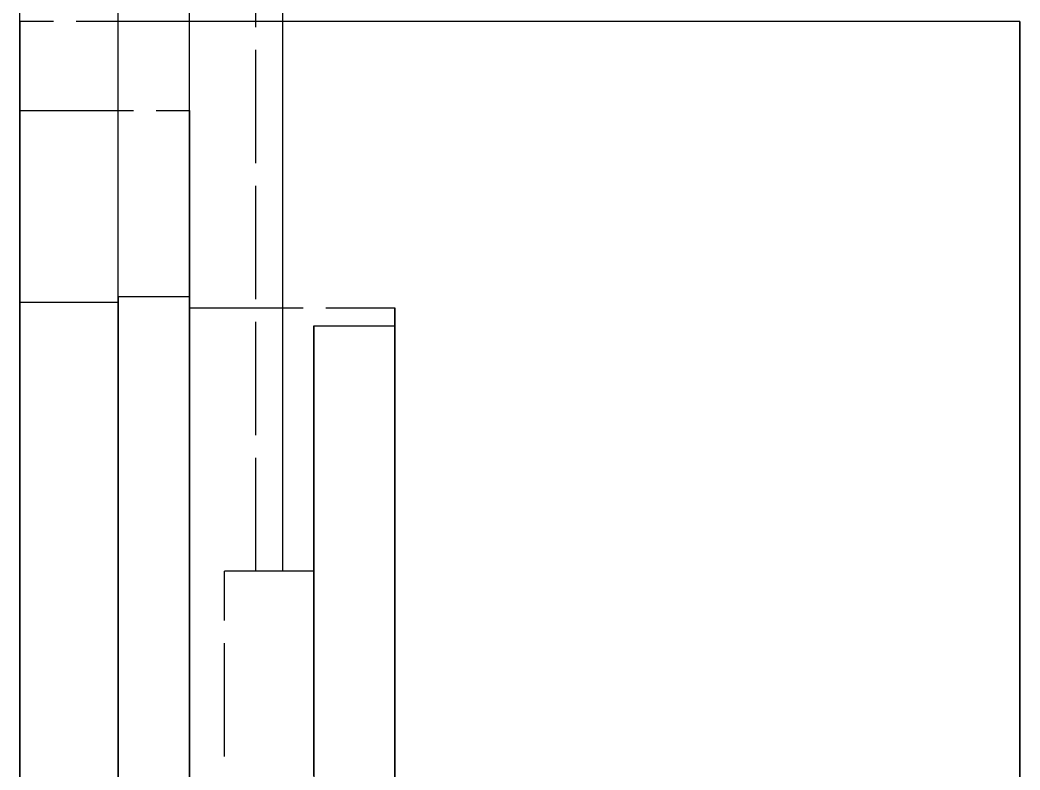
# Model space of a CAD drawing. Header units: millimetres. Extents: x -13 to 234, y -140 to 87.
# Drawn here: x 83.75 to 94.95, y -50.13 to -41.72 of the extents above; entities that cross this region are included whole.
import ezdxf

# ---------------------------------------------------------------- set-up
doc = ezdxf.new("R2010")
doc.units = ezdxf.units.MM
doc.linetypes.add('DASHED', pattern=[1.524, 1.27, -0.254])
doc.layers.add('HIDDEN', color=8, linetype='DASHED')
doc.layers.add('VISIBLE', color=7, linetype='CONTINUOUS')

msp = doc.modelspace()

# ---------------------------------------------------------------- linework, layer by layer
at = {"layer": 'HIDDEN'}
for points in [[(86.69, -40.36), (86.69, -47.9)], [(84.85, -44.82513), (84.85, -40.66)], [(85.65, -44.82513), (85.65, -40.66)], [(86.39, -47.9), (86.39, -40.66)], [(86.39, -47.9), (86.39, -40.66)], [(83.75, -44.88798), (83.75, -40.8)], [(84.85, -44.88798), (84.85, -40.8)], [(84.85, -44.88798), (84.85, -40.8)], [(83.75, -41.74), (83.75, -42.09429), (83.75, -42.44857), (83.75, -42.80286), (83.75, -43.15714), (83.75, -43.51143), (83.75, -43.86571), (83.75, -44.22), (83.75, -44.57429), (83.75, -44.92857), (83.75, -45.28286), (83.75, -45.63714), (83.75, -45.99143), (83.75, -46.34571), (83.75, -46.7), (83.75, -47.05429), (83.75, -47.40857), (83.75, -47.76286), (83.75, -48.11714), (83.75, -48.47143), (83.75, -48.82571), (83.75, -49.18), (83.75, -49.53429), (83.75, -49.88857), (83.75, -50.24286)], [(85.65, -41.74), (83.75, -41.74)], [(86.69, -41.74), (86.39, -41.74)], [(94.95, -41.74), (94.95, -42.09429), (94.95, -42.44857), (94.95, -42.80286), (94.95, -43.15714), (94.95, -43.51143), (94.95, -43.86571), (94.95, -44.22), (94.95, -44.57429), (94.95, -44.92857), (94.95, -45.28286), (94.95, -45.63714), (94.95, -45.99143), (94.95, -46.34571), (94.95, -46.7), (94.95, -47.05429), (94.95, -47.40857), (94.95, -47.76286), (94.95, -48.11714), (94.95, -48.47143), (94.95, -48.82571), (94.95, -49.18), (94.95, -49.53429), (94.95, -49.88857), (94.95, -50.24286)], [(83.75, -50.15841), (83.75, -49.99714), (83.75, -49.83587), (83.75, -49.6746), (83.75, -49.51333), (83.75, -49.35206), (83.75, -49.19079), (83.75, -49.02952), (83.75, -48.86825), (83.75, -48.70698), (83.75, -48.54571), (83.75, -48.38444), (83.75, -48.22317), (83.75, -48.0619), (83.75, -47.90063), (83.75, -47.73937), (83.75, -47.5781), (83.75, -47.41683), (83.75, -47.25556), (83.75, -47.09429), (83.75, -46.93302), (83.75, -46.77175), (83.75, -46.61048), (83.75, -46.44921), (83.75, -46.28794), (83.75, -46.12667), (83.75, -45.9654), (83.75, -45.80413), (83.75, -45.64286), (83.75, -45.48159), (83.75, -45.32032), (83.75, -45.15905), (83.75, -44.99778), (83.75, -44.83651), (83.75, -44.67524), (83.75, -44.51397), (83.75, -44.3527), (83.75, -44.19143), (83.75, -44.03016), (83.75, -43.86889), (83.75, -43.70762), (83.75, -43.54635), (83.75, -43.38508), (83.75, -43.22381), (83.75, -43.06254), (83.75, -42.90127), (83.75, -42.74)], [(83.75, -42.74), (83.75, -43.06254), (83.75, -43.38508), (83.75, -43.70762), (83.75, -44.03016), (83.75, -44.3527), (83.75, -44.67524), (83.75, -44.99778), (83.75, -45.32032), (83.75, -45.64286), (83.75, -45.9654), (83.75, -46.28794), (83.75, -46.61048), (83.75, -46.93302), (83.75, -47.25556), (83.75, -47.5781), (83.75, -47.90063), (83.75, -48.22317), (83.75, -48.54571), (83.75, -48.86825), (83.75, -49.19079), (83.75, -49.51333), (83.75, -49.83587), (83.75, -50.15841)], [(83.75, -42.74), (85.65, -42.74)], [(85.65, -50.15841), (85.65, -49.99714), (85.65, -49.83587), (85.65, -49.6746), (85.65, -49.51333), (85.65, -49.35206), (85.65, -49.19079), (85.65, -49.02952), (85.65, -48.86825), (85.65, -48.70698), (85.65, -48.54571), (85.65, -48.38444), (85.65, -48.22317), (85.65, -48.0619), (85.65, -47.90063), (85.65, -47.73937), (85.65, -47.5781), (85.65, -47.41683), (85.65, -47.25556), (85.65, -47.09429), (85.65, -46.93302), (85.65, -46.77175), (85.65, -46.61048), (85.65, -46.44921), (85.65, -46.28794), (85.65, -46.12667), (85.65, -45.9654), (85.65, -45.80413), (85.65, -45.64286), (85.65, -45.48159), (85.65, -45.32032), (85.65, -45.15905), (85.65, -44.99778), (85.65, -44.83651), (85.65, -44.67524), (85.65, -44.51397), (85.65, -44.3527), (85.65, -44.19143), (85.65, -44.03016), (85.65, -43.86889), (85.65, -43.70762), (85.65, -43.54635), (85.65, -43.38508), (85.65, -43.22381), (85.65, -43.06254), (85.65, -42.90127), (85.65, -42.74)], [(85.65, -42.74), (85.65, -43.06254), (85.65, -43.38508), (85.65, -43.70762), (85.65, -44.03016), (85.65, -44.3527), (85.65, -44.67524), (85.65, -44.99778), (85.65, -45.32032), (85.65, -45.64286), (85.65, -45.9654), (85.65, -46.28794), (85.65, -46.61048), (85.65, -46.93302), (85.65, -47.25556), (85.65, -47.5781), (85.65, -47.90063), (85.65, -48.22317), (85.65, -48.54571), (85.65, -48.86825), (85.65, -49.19079), (85.65, -49.51333), (85.65, -49.83587), (85.65, -50.15841)], [(84.85, -44.88798), (83.75, -44.88798)], [(83.75, -44.88798), (83.75, -45.17309), (83.75, -45.4582), (83.75, -45.74331), (83.75, -46.02842), (83.75, -46.31354), (83.75, -46.59865), (83.75, -46.88376), (83.75, -47.16887), (83.75, -47.45398), (83.75, -47.73909), (83.75, -48.0242), (83.75, -48.30932), (83.75, -48.59443), (83.75, -48.87954), (83.75, -49.16465), (83.75, -49.44976), (83.75, -49.73487), (83.75, -50.01998), (83.75, -50.3051)], [(83.75, -50.3051), (83.75, -50.01998), (83.75, -49.73487), (83.75, -49.44976), (83.75, -49.16465), (83.75, -48.87954), (83.75, -48.59443), (83.75, -48.30932), (83.75, -48.0242), (83.75, -47.73909), (83.75, -47.45398), (83.75, -47.16887), (83.75, -46.88376), (83.75, -46.59865), (83.75, -46.31354), (83.75, -46.02842), (83.75, -45.74331), (83.75, -45.4582), (83.75, -45.17309), (83.75, -44.88798)], [(84.85, -44.88798), (83.75, -44.88798)], [(85.65, -44.82513), (84.85, -44.82513)], [(84.85, -44.82513), (84.85, -45.11298), (84.85, -45.40084), (84.85, -45.68869), (84.85, -45.97655), (84.85, -46.2644), (84.85, -46.55226), (84.85, -46.84011), (84.85, -47.12797), (84.85, -47.41582), (84.85, -47.70368), (84.85, -47.99153), (84.85, -48.27939), (84.85, -48.56724), (84.85, -48.8551), (84.85, -49.14295), (84.85, -49.43081), (84.85, -49.71866), (84.85, -50.00652), (84.85, -50.29437)], [(84.85, -50.29437), (84.85, -50.00652), (84.85, -49.71866), (84.85, -49.43081), (84.85, -49.14295), (84.85, -48.8551), (84.85, -48.56724), (84.85, -48.27939), (84.85, -47.99153), (84.85, -47.70368), (84.85, -47.41582), (84.85, -47.12797), (84.85, -46.84011), (84.85, -46.55226), (84.85, -46.2644), (84.85, -45.97655), (84.85, -45.68869), (84.85, -45.40084), (84.85, -45.11298), (84.85, -44.82513)], [(85.65, -44.82513), (84.85, -44.82513)], [(84.85, -44.88798), (84.85, -45.17309), (84.85, -45.4582), (84.85, -45.74331), (84.85, -46.02842), (84.85, -46.31354), (84.85, -46.59865), (84.85, -46.88376), (84.85, -47.16887), (84.85, -47.45398), (84.85, -47.73909), (84.85, -48.0242), (84.85, -48.30932), (84.85, -48.59443), (84.85, -48.87954), (84.85, -49.16465), (84.85, -49.44976), (84.85, -49.73487), (84.85, -50.01998), (84.85, -50.3051)], [(84.85, -50.3051), (84.85, -50.01998), (84.85, -49.73487), (84.85, -49.44976), (84.85, -49.16465), (84.85, -48.87954), (84.85, -48.59443), (84.85, -48.30932), (84.85, -48.0242), (84.85, -47.73909), (84.85, -47.45398), (84.85, -47.16887), (84.85, -46.88376), (84.85, -46.59865), (84.85, -46.31354), (84.85, -46.02842), (84.85, -45.74331), (84.85, -45.4582), (84.85, -45.17309), (84.85, -44.88798)], [(85.65, -44.82513), (85.65, -45.11298), (85.65, -45.40084), (85.65, -45.68869), (85.65, -45.97655), (85.65, -46.2644), (85.65, -46.55226), (85.65, -46.84011), (85.65, -47.12797), (85.65, -47.41582), (85.65, -47.70368), (85.65, -47.99153), (85.65, -48.27939), (85.65, -48.56724), (85.65, -48.8551), (85.65, -49.14295), (85.65, -49.43081), (85.65, -49.71866), (85.65, -50.00652), (85.65, -50.29437)], [(85.65, -50.29437), (85.65, -50.00652), (85.65, -49.71866), (85.65, -49.43081), (85.65, -49.14295), (85.65, -48.8551), (85.65, -48.56724), (85.65, -48.27939), (85.65, -47.99153), (85.65, -47.70368), (85.65, -47.41582), (85.65, -47.12797), (85.65, -46.84011), (85.65, -46.55226), (85.65, -46.2644), (85.65, -45.97655), (85.65, -45.68869), (85.65, -45.40084), (85.65, -45.11298), (85.65, -44.82513)], [(85.65, -50.25), (85.65, -50.12381), (85.65, -49.99762), (85.65, -49.87143), (85.65, -49.74524), (85.65, -49.61905), (85.65, -49.49286), (85.65, -49.36667), (85.65, -49.24048), (85.65, -49.11429), (85.65, -48.9881), (85.65, -48.8619), (85.65, -48.73571), (85.65, -48.60952), (85.65, -48.48333), (85.65, -48.35714), (85.65, -48.23095), (85.65, -48.10476), (85.65, -47.97857), (85.65, -47.85238), (85.65, -47.72619), (85.65, -47.6), (85.65, -47.47381), (85.65, -47.34762), (85.65, -47.22143), (85.65, -47.09524), (85.65, -46.96905), (85.65, -46.84286), (85.65, -46.71667), (85.65, -46.59048), (85.65, -46.46429), (85.65, -46.3381), (85.65, -46.2119), (85.65, -46.08571), (85.65, -45.95952), (85.65, -45.83333), (85.65, -45.70714), (85.65, -45.58095), (85.65, -45.45476), (85.65, -45.32857), (85.65, -45.20238), (85.65, -45.07619), (85.65, -44.95)], [(85.65, -44.95), (85.65, -45.20238), (85.65, -45.45476), (85.65, -45.70714), (85.65, -45.95952), (85.65, -46.2119), (85.65, -46.46429), (85.65, -46.71667), (85.65, -46.96905), (85.65, -47.22143), (85.65, -47.47381), (85.65, -47.72619), (85.65, -47.97857), (85.65, -48.23095), (85.65, -48.48333), (85.65, -48.73571), (85.65, -48.9881), (85.65, -49.24048), (85.65, -49.49286), (85.65, -49.74524), (85.65, -49.99762), (85.65, -50.25)], [(85.65, -44.95), (87.95, -44.95)], [(87.95, -50.25), (87.95, -50.12381), (87.95, -49.99762), (87.95, -49.87143), (87.95, -49.74524), (87.95, -49.61905), (87.95, -49.49286), (87.95, -49.36667), (87.95, -49.24048), (87.95, -49.11429), (87.95, -48.9881), (87.95, -48.8619), (87.95, -48.73571), (87.95, -48.60952), (87.95, -48.48333), (87.95, -48.35714), (87.95, -48.23095), (87.95, -48.10476), (87.95, -47.97857), (87.95, -47.85238), (87.95, -47.72619), (87.95, -47.6), (87.95, -47.47381), (87.95, -47.34762), (87.95, -47.22143), (87.95, -47.09524), (87.95, -46.96905), (87.95, -46.84286), (87.95, -46.71667), (87.95, -46.59048), (87.95, -46.46429), (87.95, -46.3381), (87.95, -46.2119), (87.95, -46.08571), (87.95, -45.95952), (87.95, -45.83333), (87.95, -45.70714), (87.95, -45.58095), (87.95, -45.45476), (87.95, -45.32857), (87.95, -45.20238), (87.95, -45.07619), (87.95, -44.95)], [(87.95, -44.95), (87.95, -45.20238), (87.95, -45.45476), (87.95, -45.70714), (87.95, -45.95952), (87.95, -46.2119), (87.95, -46.46429), (87.95, -46.71667), (87.95, -46.96905), (87.95, -47.22143), (87.95, -47.47381), (87.95, -47.72619), (87.95, -47.97857), (87.95, -48.23095), (87.95, -48.48333), (87.95, -48.73571), (87.95, -48.9881), (87.95, -49.24048), (87.95, -49.49286), (87.95, -49.74524), (87.95, -49.99762), (87.95, -50.25)], [(87.04, -50.19365), (87.04, -50.07063), (87.04, -49.94762), (87.04, -49.8246), (87.04, -49.70159), (87.04, -49.57857), (87.04, -49.45556), (87.04, -49.33254), (87.04, -49.20952), (87.04, -49.08651), (87.04, -48.96349), (87.04, -48.84048), (87.04, -48.71746), (87.04, -48.59444), (87.04, -48.47143), (87.04, -48.34841), (87.04, -48.2254), (87.04, -48.10238), (87.04, -47.97937), (87.04, -47.85635), (87.04, -47.73333), (87.04, -47.61032), (87.04, -47.4873), (87.04, -47.36429), (87.04, -47.24127), (87.04, -47.11825), (87.04, -46.99524), (87.04, -46.87222), (87.04, -46.74921), (87.04, -46.62619), (87.04, -46.50317), (87.04, -46.38016), (87.04, -46.25714), (87.04, -46.13413), (87.04, -46.01111), (87.04, -45.8881), (87.04, -45.76508), (87.04, -45.64206), (87.04, -45.51905), (87.04, -45.39603), (87.04, -45.27302), (87.04, -45.15)], [(87.04, -45.15), (87.04, -45.39603), (87.04, -45.64206), (87.04, -45.8881), (87.04, -46.13413), (87.04, -46.38016), (87.04, -46.62619), (87.04, -46.87222), (87.04, -47.11825), (87.04, -47.36429), (87.04, -47.61032), (87.04, -47.85635), (87.04, -48.10238), (87.04, -48.34841), (87.04, -48.59444), (87.04, -48.84048), (87.04, -49.08651), (87.04, -49.33254), (87.04, -49.57857), (87.04, -49.8246), (87.04, -50.07063), (87.04, -50.31667)], [(87.04, -45.15), (87.95, -45.15)], [(87.95, -50.19365), (87.95, -50.07063), (87.95, -49.94762), (87.95, -49.8246), (87.95, -49.70159), (87.95, -49.57857), (87.95, -49.45556), (87.95, -49.33254), (87.95, -49.20952), (87.95, -49.08651), (87.95, -48.96349), (87.95, -48.84048), (87.95, -48.71746), (87.95, -48.59444), (87.95, -48.47143), (87.95, -48.34841), (87.95, -48.2254), (87.95, -48.10238), (87.95, -47.97937), (87.95, -47.85635), (87.95, -47.73333), (87.95, -47.61032), (87.95, -47.4873), (87.95, -47.36429), (87.95, -47.24127), (87.95, -47.11825), (87.95, -46.99524), (87.95, -46.87222), (87.95, -46.74921), (87.95, -46.62619), (87.95, -46.50317), (87.95, -46.38016), (87.95, -46.25714), (87.95, -46.13413), (87.95, -46.01111), (87.95, -45.8881), (87.95, -45.76508), (87.95, -45.64206), (87.95, -45.51905), (87.95, -45.39603), (87.95, -45.27302), (87.95, -45.15)], [(87.95, -45.15), (87.95, -45.39603), (87.95, -45.64206), (87.95, -45.8881), (87.95, -46.13413), (87.95, -46.38016), (87.95, -46.62619), (87.95, -46.87222), (87.95, -47.11825), (87.95, -47.36429), (87.95, -47.61032), (87.95, -47.85635), (87.95, -48.10238), (87.95, -48.34841), (87.95, -48.59444), (87.95, -48.84048), (87.95, -49.08651), (87.95, -49.33254), (87.95, -49.57857), (87.95, -49.8246), (87.95, -50.07063), (87.95, -50.31667)], [(86.04, -51.5), (86.04, -47.9)], [(87.04, -47.9), (86.04, -47.9)], [(86.04, -51.5), (86.04, -47.9)], [(87.04, -47.9), (86.04, -47.9)], [(86.69, -47.9), (86.39, -47.9)], [(86.69, -47.9), (86.39, -47.9)], [(87.04, -51.5), (87.04, -47.9)], [(87.04, -51.5), (87.04, -47.9)]]:
    msp.add_lwpolyline(points, dxfattribs=at)
at = {"layer": 'VISIBLE'}
for points in [[(86.69, -40.36), (86.69, -47.9)], [(84.85, -44.82513), (84.85, -40.66)], [(85.65, -44.82513), (85.65, -40.66)], [(83.75, -44.88798), (83.75, -40.8)], [(83.75, -50.24286), (83.75, -50.06571), (83.75, -49.88857), (83.75, -49.71143), (83.75, -49.53429), (83.75, -49.35714), (83.75, -49.18), (83.75, -49.00286), (83.75, -48.82571), (83.75, -48.64857), (83.75, -48.47143), (83.75, -48.29429), (83.75, -48.11714), (83.75, -47.94), (83.75, -47.76286), (83.75, -47.58571), (83.75, -47.40857), (83.75, -47.23143), (83.75, -47.05429), (83.75, -46.87714), (83.75, -46.7), (83.75, -46.52286), (83.75, -46.34571), (83.75, -46.16857), (83.75, -45.99143), (83.75, -45.81429), (83.75, -45.63714), (83.75, -45.46), (83.75, -45.28286), (83.75, -45.10571), (83.75, -44.92857), (83.75, -44.75143), (83.75, -44.57429), (83.75, -44.39714), (83.75, -44.22), (83.75, -44.04286), (83.75, -43.86571), (83.75, -43.68857), (83.75, -43.51143), (83.75, -43.33429), (83.75, -43.15714), (83.75, -42.98), (83.75, -42.80286), (83.75, -42.62571), (83.75, -42.44857), (83.75, -42.27143), (83.75, -42.09429), (83.75, -41.91714), (83.75, -41.74)], [(86.39, -41.74), (85.65, -41.74)], [(94.95, -41.74), (86.69, -41.74)], [(94.95, -50.24286), (94.95, -50.06571), (94.95, -49.88857), (94.95, -49.71143), (94.95, -49.53429), (94.95, -49.35714), (94.95, -49.18), (94.95, -49.00286), (94.95, -48.82571), (94.95, -48.64857), (94.95, -48.47143), (94.95, -48.29429), (94.95, -48.11714), (94.95, -47.94), (94.95, -47.76286), (94.95, -47.58571), (94.95, -47.40857), (94.95, -47.23143), (94.95, -47.05429), (94.95, -46.87714), (94.95, -46.7), (94.95, -46.52286), (94.95, -46.34571), (94.95, -46.16857), (94.95, -45.99143), (94.95, -45.81429), (94.95, -45.63714), (94.95, -45.46), (94.95, -45.28286), (94.95, -45.10571), (94.95, -44.92857), (94.95, -44.75143), (94.95, -44.57429), (94.95, -44.39714), (94.95, -44.22), (94.95, -44.04286), (94.95, -43.86571), (94.95, -43.68857), (94.95, -43.51143), (94.95, -43.33429), (94.95, -43.15714), (94.95, -42.98), (94.95, -42.80286), (94.95, -42.62571), (94.95, -42.44857), (94.95, -42.27143), (94.95, -42.09429), (94.95, -41.91714), (94.95, -41.74)]]:
    msp.add_lwpolyline(points, dxfattribs=at)

doc.saveas('drawing.dxf')
